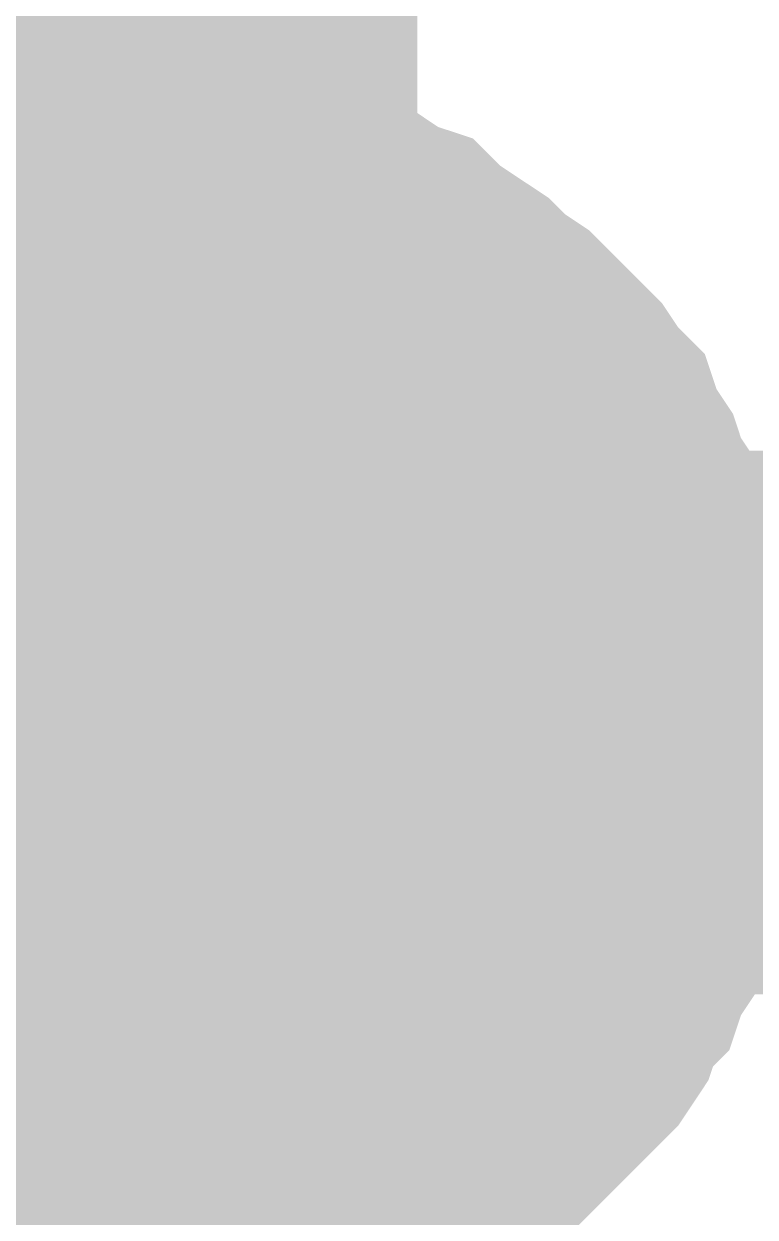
# Model space of a CAD drawing. Header units: inches. Extents: x 0 to 841, y 0 to 594.
# Drawn here: x 344.841 to 345.848, y 264.314 to 265.959 of the extents above; entities that cross this region are included whole.
import ezdxf

# ---------------------------------------------------------------- set-up
doc = ezdxf.new("R2010")
doc.units = ezdxf.units.IN
doc.layers.add('Sheet', color=255, linetype='Continuous')

msp = doc.modelspace()

# ---------------------------------------------------------------- linework, layer by layer
at = {"layer": 'Sheet'}
for points in [[(345.0081, 249.993, 0.7493, 0.7493, 0), (345.0081, 254.9901, 0.7493, 0.7493, 0), (345.0081, 259.9985, 0.7493, 0.7493, 0), (345.0081, 264.9957, 0.7493, 0.7493, 0), (345.0081, 269.9929, 0.7493, 0.7493, 0), (350.0049, 269.9929, 0.7493, 0.7493, 0)], [(344.6824, 265.6807, 0.2997, 0.2997, 0), (344.7161, 265.7032, 0.2997, 0.2997, 0), (344.7498, 265.7144, 0.2997, 0.2997, 0), (344.7835, 265.7256, 0.2997, 0.2997, 0), (344.8172, 265.7368, 0.2997, 0.2997, 0), (344.8509, 265.7481, 0.2997, 0.2997, 0), (344.8958, 265.7481, 0.2997, 0.2997, 0), (344.9295, 265.7593, 0.2997, 0.2997, 0), (344.9744, 265.7593, 0.2997, 0.2997, 0), (345.0081, 265.7593, 0.2997, 0.2997, 0)], [(344.6824, 265.6807, 0.2997, 0.2997, 0), (344.7161, 265.7032, 0.2997, 0.2997, 0), (344.7498, 265.7144, 0.2997, 0.2997, 0), (344.7835, 265.7256, 0.2997, 0.2997, 0), (344.8172, 265.7368, 0.2997, 0.2997, 0), (344.8509, 265.7481, 0.2997, 0.2997, 0), (344.8958, 265.7481, 0.2997, 0.2997, 0), (344.9295, 265.7593, 0.2997, 0.2997, 0), (344.9744, 265.7593, 0.2997, 0.2997, 0), (345.0081, 265.7593, 0.2997, 0.2997, 0)], [(345.0081, 265.7593, 0.2997, 0.2997, 0), (345.0081, 265.7593, 0.2997, 0.2997, 0)], [(345.0081, 265.7593, 0.2997, 0.2997, 0), (345.053, 265.7593, 0.2997, 0.2997, 0), (345.0867, 265.7593, 0.2997, 0.2997, 0), (345.1204, 265.7481, 0.2997, 0.2997, 0), (345.1653, 265.7481, 0.2997, 0.2997, 0), (345.199, 265.7368, 0.2997, 0.2997, 0), (345.2327, 265.7256, 0.2997, 0.2997, 0), (345.2776, 265.7144, 0.2997, 0.2997, 0), (345.3113, 265.7032, 0.2997, 0.2997, 0), (345.3449, 265.6807, 0.2997, 0.2997, 0), (345.3786, 265.6695, 0.2997, 0.2997, 0), (345.4011, 265.647, 0.2997, 0.2997, 0), (345.4348, 265.6245, 0.2997, 0.2997, 0), (345.4685, 265.6021, 0.2997, 0.2997, 0), (345.4909, 265.5796, 0.2997, 0.2997, 0), (345.5246, 265.5572, 0.2997, 0.2997, 0), (345.5471, 265.5347, 0.2997, 0.2997, 0), (345.5695, 265.5123, 0.2997, 0.2997, 0), (345.6032, 265.4786, 0.2997, 0.2997, 0), (345.6257, 265.4449, 0.2997, 0.2997, 0), (345.6481, 265.4224, 0.2997, 0.2997, 0), (345.6594, 265.3887, 0.2997, 0.2997, 0), (345.6818, 265.355, 0.2997, 0.2997, 0), (345.693, 265.3213, 0.2997, 0.2997, 0), (345.7155, 265.2877, 0.2997, 0.2997, 0), (345.7267, 265.254, 0.2997, 0.2997, 0), (345.738, 265.2203, 0.2997, 0.2997, 0), (345.7492, 265.1866, 0.2997, 0.2997, 0), (345.7604, 265.1529, 0.2997, 0.2997, 0), (345.7604, 265.108, 0.2997, 0.2997, 0), (345.7716, 265.0743, 0.2997, 0.2997, 0), (345.7716, 265.0294, 0.2997, 0.2997, 0), (345.7716, 264.9957, 0.2997, 0.2997, 0)], [(345.0081, 265.7593, 0.2997, 0.2997, 0), (345.0081, 265.7593, 0.2997, 0.2997, 0)], [(345.0081, 265.7593, 0.2997, 0.2997, 0), (345.053, 265.7593, 0.2997, 0.2997, 0), (345.0867, 265.7593, 0.2997, 0.2997, 0), (345.1204, 265.7481, 0.2997, 0.2997, 0), (345.1653, 265.7481, 0.2997, 0.2997, 0), (345.199, 265.7368, 0.2997, 0.2997, 0), (345.2327, 265.7256, 0.2997, 0.2997, 0), (345.2776, 265.7144, 0.2997, 0.2997, 0), (345.3113, 265.7032, 0.2997, 0.2997, 0), (345.3449, 265.6807, 0.2997, 0.2997, 0), (345.3786, 265.6695, 0.2997, 0.2997, 0), (345.4011, 265.647, 0.2997, 0.2997, 0), (345.4348, 265.6245, 0.2997, 0.2997, 0), (345.4685, 265.6021, 0.2997, 0.2997, 0), (345.4909, 265.5796, 0.2997, 0.2997, 0), (345.5246, 265.5572, 0.2997, 0.2997, 0), (345.5471, 265.5347, 0.2997, 0.2997, 0), (345.5695, 265.5123, 0.2997, 0.2997, 0), (345.6032, 265.4786, 0.2997, 0.2997, 0), (345.6257, 265.4449, 0.2997, 0.2997, 0), (345.6481, 265.4224, 0.2997, 0.2997, 0), (345.6594, 265.3887, 0.2997, 0.2997, 0), (345.6818, 265.355, 0.2997, 0.2997, 0), (345.693, 265.3213, 0.2997, 0.2997, 0), (345.7155, 265.2877, 0.2997, 0.2997, 0), (345.7267, 265.254, 0.2997, 0.2997, 0), (345.738, 265.2203, 0.2997, 0.2997, 0), (345.7492, 265.1866, 0.2997, 0.2997, 0), (345.7604, 265.1529, 0.2997, 0.2997, 0), (345.7604, 265.108, 0.2997, 0.2997, 0), (345.7716, 265.0743, 0.2997, 0.2997, 0), (345.7716, 265.0294, 0.2997, 0.2997, 0), (345.7716, 264.9957, 0.2997, 0.2997, 0)], [(344.7835, 265.7256, 0.0991, 0.0991, 0), (344.8172, 265.7368, 0.0991, 0.0991, 0), (344.8509, 265.7481, 0.0991, 0.0991, 0), (344.8958, 265.7481, 0.0991, 0.0991, 0), (344.9295, 265.7593, 0.0991, 0.0991, 0), (344.9744, 265.7593, 0.0991, 0.0991, 0), (345.0081, 265.7593, 0.0991, 0.0991, 0)], [(344.7835, 265.7256, 0.0991, 0.0991, 0), (344.8172, 265.7368, 0.0991, 0.0991, 0), (344.8509, 265.7481, 0.0991, 0.0991, 0), (344.8958, 265.7481, 0.0991, 0.0991, 0), (344.9295, 265.7593, 0.0991, 0.0991, 0), (344.9744, 265.7593, 0.0991, 0.0991, 0), (345.0081, 265.7593, 0.0991, 0.0991, 0)], [(345.0081, 265.7593, 0.0991, 0.0991, 0), (345.0081, 265.7593, 0.0991, 0.0991, 0)], [(345.0081, 265.7593, 0.0991, 0.0991, 0), (345.053, 265.7593, 0.0991, 0.0991, 0), (345.0867, 265.7593, 0.0991, 0.0991, 0), (345.1204, 265.7481, 0.0991, 0.0991, 0), (345.1653, 265.7481, 0.0991, 0.0991, 0), (345.199, 265.7368, 0.0991, 0.0991, 0), (345.2327, 265.7256, 0.0991, 0.0991, 0), (345.2776, 265.7144, 0.0991, 0.0991, 0), (345.3113, 265.7032, 0.0991, 0.0991, 0), (345.3449, 265.6807, 0.0991, 0.0991, 0), (345.3786, 265.6695, 0.0991, 0.0991, 0), (345.4011, 265.647, 0.0991, 0.0991, 0), (345.4348, 265.6245, 0.0991, 0.0991, 0), (345.4685, 265.6021, 0.0991, 0.0991, 0), (345.4909, 265.5796, 0.0991, 0.0991, 0), (345.5246, 265.5572, 0.0991, 0.0991, 0), (345.5471, 265.5347, 0.0991, 0.0991, 0), (345.5695, 265.5123, 0.0991, 0.0991, 0), (345.6032, 265.4786, 0.0991, 0.0991, 0), (345.6257, 265.4449, 0.0991, 0.0991, 0), (345.6481, 265.4224, 0.0991, 0.0991, 0), (345.6594, 265.3887, 0.0991, 0.0991, 0), (345.6818, 265.355, 0.0991, 0.0991, 0), (345.693, 265.3213, 0.0991, 0.0991, 0), (345.7155, 265.2877, 0.0991, 0.0991, 0), (345.7267, 265.254, 0.0991, 0.0991, 0), (345.738, 265.2203, 0.0991, 0.0991, 0), (345.7492, 265.1866, 0.0991, 0.0991, 0), (345.7604, 265.1529, 0.0991, 0.0991, 0), (345.7604, 265.108, 0.0991, 0.0991, 0), (345.7716, 265.0743, 0.0991, 0.0991, 0), (345.7716, 265.0294, 0.0991, 0.0991, 0), (345.7716, 264.9957, 0.0991, 0.0991, 0)], [(345.0081, 265.7593, 0.0991, 0.0991, 0), (345.0081, 265.7593, 0.0991, 0.0991, 0)], [(345.0081, 265.7593, 0.0991, 0.0991, 0), (345.053, 265.7593, 0.0991, 0.0991, 0), (345.0867, 265.7593, 0.0991, 0.0991, 0), (345.1204, 265.7481, 0.0991, 0.0991, 0), (345.1653, 265.7481, 0.0991, 0.0991, 0), (345.199, 265.7368, 0.0991, 0.0991, 0), (345.2327, 265.7256, 0.0991, 0.0991, 0), (345.2776, 265.7144, 0.0991, 0.0991, 0), (345.3113, 265.7032, 0.0991, 0.0991, 0), (345.3449, 265.6807, 0.0991, 0.0991, 0), (345.3786, 265.6695, 0.0991, 0.0991, 0), (345.4011, 265.647, 0.0991, 0.0991, 0), (345.4348, 265.6245, 0.0991, 0.0991, 0), (345.4685, 265.6021, 0.0991, 0.0991, 0), (345.4909, 265.5796, 0.0991, 0.0991, 0), (345.5246, 265.5572, 0.0991, 0.0991, 0), (345.5471, 265.5347, 0.0991, 0.0991, 0), (345.5695, 265.5123, 0.0991, 0.0991, 0), (345.6032, 265.4786, 0.0991, 0.0991, 0), (345.6257, 265.4449, 0.0991, 0.0991, 0), (345.6481, 265.4224, 0.0991, 0.0991, 0), (345.6594, 265.3887, 0.0991, 0.0991, 0), (345.6818, 265.355, 0.0991, 0.0991, 0), (345.693, 265.3213, 0.0991, 0.0991, 0), (345.7155, 265.2877, 0.0991, 0.0991, 0), (345.7267, 265.254, 0.0991, 0.0991, 0), (345.738, 265.2203, 0.0991, 0.0991, 0), (345.7492, 265.1866, 0.0991, 0.0991, 0), (345.7604, 265.1529, 0.0991, 0.0991, 0), (345.7604, 265.108, 0.0991, 0.0991, 0), (345.7716, 265.0743, 0.0991, 0.0991, 0), (345.7716, 265.0294, 0.0991, 0.0991, 0), (345.7716, 264.9957, 0.0991, 0.0991, 0)], [(344.6824, 265.3887, 0.2997, 0.2997, 0), (344.7049, 265.4, 0.2997, 0.2997, 0), (344.7274, 265.4112, 0.2997, 0.2997, 0), (344.7498, 265.4336, 0.2997, 0.2997, 0), (344.761, 265.4449, 0.2997, 0.2997, 0), (344.7835, 265.4561, 0.2997, 0.2997, 0), (344.806, 265.4561, 0.2997, 0.2997, 0), (344.8284, 265.4673, 0.2997, 0.2997, 0), (344.8621, 265.4786, 0.2997, 0.2997, 0), (344.8846, 265.4898, 0.2997, 0.2997, 0), (344.907, 265.4898, 0.2997, 0.2997, 0), (344.9295, 265.4898, 0.2997, 0.2997, 0), (344.9519, 265.501, 0.2997, 0.2997, 0), (344.9856, 265.501, 0.2997, 0.2997, 0), (345.0081, 265.501, 0.2997, 0.2997, 0)], [(344.6824, 265.3887, 0.2997, 0.2997, 0), (344.7049, 265.4, 0.2997, 0.2997, 0), (344.7274, 265.4112, 0.2997, 0.2997, 0), (344.7498, 265.4336, 0.2997, 0.2997, 0), (344.761, 265.4449, 0.2997, 0.2997, 0), (344.7835, 265.4561, 0.2997, 0.2997, 0), (344.806, 265.4561, 0.2997, 0.2997, 0), (344.8284, 265.4673, 0.2997, 0.2997, 0), (344.8621, 265.4786, 0.2997, 0.2997, 0), (344.8846, 265.4898, 0.2997, 0.2997, 0), (344.907, 265.4898, 0.2997, 0.2997, 0), (344.9295, 265.4898, 0.2997, 0.2997, 0), (344.9519, 265.501, 0.2997, 0.2997, 0), (344.9856, 265.501, 0.2997, 0.2997, 0), (345.0081, 265.501, 0.2997, 0.2997, 0)], [(345.0081, 265.501, 0.2997, 0.2997, 0), (345.0081, 265.501, 0.2997, 0.2997, 0)], [(345.0081, 265.501, 0.2997, 0.2997, 0), (345.0305, 265.501, 0.2997, 0.2997, 0), (345.0642, 265.501, 0.2997, 0.2997, 0), (345.0867, 265.4898, 0.2997, 0.2997, 0), (345.1091, 265.4898, 0.2997, 0.2997, 0), (345.1316, 265.4898, 0.2997, 0.2997, 0), (345.1541, 265.4786, 0.2997, 0.2997, 0), (345.1877, 265.4673, 0.2997, 0.2997, 0), (345.2102, 265.4561, 0.2997, 0.2997, 0), (345.2327, 265.4561, 0.2997, 0.2997, 0), (345.2551, 265.4449, 0.2997, 0.2997, 0), (345.2663, 265.4336, 0.2997, 0.2997, 0), (345.2888, 265.4112, 0.2997, 0.2997, 0), (345.3113, 265.4, 0.2997, 0.2997, 0), (345.3337, 265.3887, 0.2997, 0.2997, 0), (345.3449, 265.3663, 0.2997, 0.2997, 0), (345.3674, 265.355, 0.2997, 0.2997, 0), (345.3786, 265.3326, 0.2997, 0.2997, 0), (345.4011, 265.3213, 0.2997, 0.2997, 0), (345.4123, 265.2989, 0.2997, 0.2997, 0), (345.4235, 265.2764, 0.2997, 0.2997, 0), (345.446, 265.254, 0.2997, 0.2997, 0), (345.4572, 265.2427, 0.2997, 0.2997, 0), (345.4685, 265.2203, 0.2997, 0.2997, 0), (345.4685, 265.1978, 0.2997, 0.2997, 0), (345.4797, 265.1754, 0.2997, 0.2997, 0), (345.4909, 265.1417, 0.2997, 0.2997, 0), (345.5021, 265.1192, 0.2997, 0.2997, 0), (345.5021, 265.0968, 0.2997, 0.2997, 0), (345.5021, 265.0743, 0.2997, 0.2997, 0), (345.5134, 265.0518, 0.2997, 0.2997, 0), (345.5134, 265.0181, 0.2997, 0.2997, 0), (345.5134, 264.9957, 0.2997, 0.2997, 0)], [(345.0081, 265.501, 0.2997, 0.2997, 0), (345.0081, 265.501, 0.2997, 0.2997, 0)], [(345.0081, 265.501, 0.2997, 0.2997, 0), (345.0305, 265.501, 0.2997, 0.2997, 0), (345.0642, 265.501, 0.2997, 0.2997, 0), (345.0867, 265.4898, 0.2997, 0.2997, 0), (345.1091, 265.4898, 0.2997, 0.2997, 0), (345.1316, 265.4898, 0.2997, 0.2997, 0), (345.1541, 265.4786, 0.2997, 0.2997, 0), (345.1877, 265.4673, 0.2997, 0.2997, 0), (345.2102, 265.4561, 0.2997, 0.2997, 0), (345.2327, 265.4561, 0.2997, 0.2997, 0), (345.2551, 265.4449, 0.2997, 0.2997, 0), (345.2663, 265.4336, 0.2997, 0.2997, 0), (345.2888, 265.4112, 0.2997, 0.2997, 0), (345.3113, 265.4, 0.2997, 0.2997, 0), (345.3337, 265.3887, 0.2997, 0.2997, 0), (345.3449, 265.3663, 0.2997, 0.2997, 0), (345.3674, 265.355, 0.2997, 0.2997, 0), (345.3786, 265.3326, 0.2997, 0.2997, 0), (345.4011, 265.3213, 0.2997, 0.2997, 0), (345.4123, 265.2989, 0.2997, 0.2997, 0), (345.4235, 265.2764, 0.2997, 0.2997, 0), (345.446, 265.254, 0.2997, 0.2997, 0), (345.4572, 265.2427, 0.2997, 0.2997, 0), (345.4685, 265.2203, 0.2997, 0.2997, 0), (345.4685, 265.1978, 0.2997, 0.2997, 0), (345.4797, 265.1754, 0.2997, 0.2997, 0), (345.4909, 265.1417, 0.2997, 0.2997, 0), (345.5021, 265.1192, 0.2997, 0.2997, 0), (345.5021, 265.0968, 0.2997, 0.2997, 0), (345.5021, 265.0743, 0.2997, 0.2997, 0), (345.5134, 265.0518, 0.2997, 0.2997, 0), (345.5134, 265.0181, 0.2997, 0.2997, 0), (345.5134, 264.9957, 0.2997, 0.2997, 0)], [(344.7835, 265.4561, 0.0991, 0.0991, 0), (344.806, 265.4561, 0.0991, 0.0991, 0), (344.8284, 265.4673, 0.0991, 0.0991, 0), (344.8621, 265.4786, 0.0991, 0.0991, 0), (344.8846, 265.4898, 0.0991, 0.0991, 0), (344.907, 265.4898, 0.0991, 0.0991, 0), (344.9295, 265.4898, 0.0991, 0.0991, 0), (344.9519, 265.501, 0.0991, 0.0991, 0), (344.9856, 265.501, 0.0991, 0.0991, 0), (345.0081, 265.501, 0.0991, 0.0991, 0)], [(344.7835, 265.4561, 0.0991, 0.0991, 0), (344.806, 265.4561, 0.0991, 0.0991, 0), (344.8284, 265.4673, 0.0991, 0.0991, 0), (344.8621, 265.4786, 0.0991, 0.0991, 0), (344.8846, 265.4898, 0.0991, 0.0991, 0), (344.907, 265.4898, 0.0991, 0.0991, 0), (344.9295, 265.4898, 0.0991, 0.0991, 0), (344.9519, 265.501, 0.0991, 0.0991, 0), (344.9856, 265.501, 0.0991, 0.0991, 0), (345.0081, 265.501, 0.0991, 0.0991, 0)], [(345.0081, 265.501, 0.0991, 0.0991, 0), (345.0081, 265.501, 0.0991, 0.0991, 0)], [(345.0081, 265.501, 0.0991, 0.0991, 0), (345.0305, 265.501, 0.0991, 0.0991, 0), (345.0642, 265.501, 0.0991, 0.0991, 0), (345.0867, 265.4898, 0.0991, 0.0991, 0), (345.1091, 265.4898, 0.0991, 0.0991, 0), (345.1316, 265.4898, 0.0991, 0.0991, 0), (345.1541, 265.4786, 0.0991, 0.0991, 0), (345.1877, 265.4673, 0.0991, 0.0991, 0), (345.2102, 265.4561, 0.0991, 0.0991, 0), (345.2327, 265.4561, 0.0991, 0.0991, 0), (345.2551, 265.4449, 0.0991, 0.0991, 0), (345.2663, 265.4336, 0.0991, 0.0991, 0), (345.2888, 265.4112, 0.0991, 0.0991, 0), (345.3113, 265.4, 0.0991, 0.0991, 0), (345.3337, 265.3887, 0.0991, 0.0991, 0), (345.3449, 265.3663, 0.0991, 0.0991, 0), (345.3674, 265.355, 0.0991, 0.0991, 0), (345.3786, 265.3326, 0.0991, 0.0991, 0), (345.4011, 265.3213, 0.0991, 0.0991, 0), (345.4123, 265.2989, 0.0991, 0.0991, 0), (345.4235, 265.2764, 0.0991, 0.0991, 0), (345.446, 265.254, 0.0991, 0.0991, 0), (345.4572, 265.2427, 0.0991, 0.0991, 0), (345.4685, 265.2203, 0.0991, 0.0991, 0), (345.4685, 265.1978, 0.0991, 0.0991, 0), (345.4797, 265.1754, 0.0991, 0.0991, 0), (345.4909, 265.1417, 0.0991, 0.0991, 0), (345.5021, 265.1192, 0.0991, 0.0991, 0), (345.5021, 265.0968, 0.0991, 0.0991, 0), (345.5021, 265.0743, 0.0991, 0.0991, 0), (345.5134, 265.0518, 0.0991, 0.0991, 0), (345.5134, 265.0181, 0.0991, 0.0991, 0), (345.5134, 264.9957, 0.0991, 0.0991, 0)], [(345.0081, 265.501, 0.0991, 0.0991, 0), (345.0081, 265.501, 0.0991, 0.0991, 0)], [(345.0081, 265.501, 0.0991, 0.0991, 0), (345.0305, 265.501, 0.0991, 0.0991, 0), (345.0642, 265.501, 0.0991, 0.0991, 0), (345.0867, 265.4898, 0.0991, 0.0991, 0), (345.1091, 265.4898, 0.0991, 0.0991, 0), (345.1316, 265.4898, 0.0991, 0.0991, 0), (345.1541, 265.4786, 0.0991, 0.0991, 0), (345.1877, 265.4673, 0.0991, 0.0991, 0), (345.2102, 265.4561, 0.0991, 0.0991, 0), (345.2327, 265.4561, 0.0991, 0.0991, 0), (345.2551, 265.4449, 0.0991, 0.0991, 0), (345.2663, 265.4336, 0.0991, 0.0991, 0), (345.2888, 265.4112, 0.0991, 0.0991, 0), (345.3113, 265.4, 0.0991, 0.0991, 0), (345.3337, 265.3887, 0.0991, 0.0991, 0), (345.3449, 265.3663, 0.0991, 0.0991, 0), (345.3674, 265.355, 0.0991, 0.0991, 0), (345.3786, 265.3326, 0.0991, 0.0991, 0), (345.4011, 265.3213, 0.0991, 0.0991, 0), (345.4123, 265.2989, 0.0991, 0.0991, 0), (345.4235, 265.2764, 0.0991, 0.0991, 0), (345.446, 265.254, 0.0991, 0.0991, 0), (345.4572, 265.2427, 0.0991, 0.0991, 0), (345.4685, 265.2203, 0.0991, 0.0991, 0), (345.4685, 265.1978, 0.0991, 0.0991, 0), (345.4797, 265.1754, 0.0991, 0.0991, 0), (345.4909, 265.1417, 0.0991, 0.0991, 0), (345.5021, 265.1192, 0.0991, 0.0991, 0), (345.5021, 265.0968, 0.0991, 0.0991, 0), (345.5021, 265.0743, 0.0991, 0.0991, 0), (345.5134, 265.0518, 0.0991, 0.0991, 0), (345.5134, 265.0181, 0.0991, 0.0991, 0), (345.5134, 264.9957, 0.0991, 0.0991, 0)], [(345.0081, 264.9957, 0.7493, 0.7493, 0), (350.0049, 264.9957, 0.7493, 0.7493, 0)], [(345.7716, 264.9957, 0.2997, 0.2997, 0), (345.7716, 264.9508, 0.2997, 0.2997, 0), (345.7716, 264.9171, 0.2997, 0.2997, 0), (345.7604, 264.8834, 0.2997, 0.2997, 0), (345.7604, 264.8385, 0.2997, 0.2997, 0), (345.7492, 264.8048, 0.2997, 0.2997, 0), (345.738, 264.7711, 0.2997, 0.2997, 0), (345.7267, 264.7262, 0.2997, 0.2997, 0), (345.7155, 264.6925, 0.2997, 0.2997, 0), (345.693, 264.6588, 0.2997, 0.2997, 0), (345.6818, 264.6251, 0.2997, 0.2997, 0), (345.6594, 264.6027, 0.2997, 0.2997, 0), (345.6481, 264.569, 0.2997, 0.2997, 0), (345.6257, 264.5353, 0.2997, 0.2997, 0), (345.6032, 264.5128, 0.2997, 0.2997, 0), (345.5695, 264.4791, 0.2997, 0.2997, 0), (345.5471, 264.4567, 0.2997, 0.2997, 0), (345.5246, 264.4342, 0.2997, 0.2997, 0), (345.4909, 264.4005, 0.2997, 0.2997, 0), (345.4685, 264.3781, 0.2997, 0.2997, 0), (345.4348, 264.3556, 0.2997, 0.2997, 0), (345.4011, 264.3444, 0.2997, 0.2997, 0), (345.3786, 264.3219, 0.2997, 0.2997, 0), (345.3449, 264.3107, 0.2997, 0.2997, 0), (345.3113, 264.2882, 0.2997, 0.2997, 0), (345.2776, 264.277, 0.2997, 0.2997, 0), (345.2327, 264.2658, 0.2997, 0.2997, 0), (345.199, 264.2545, 0.2997, 0.2997, 0), (345.1653, 264.2433, 0.2997, 0.2997, 0), (345.1204, 264.2433, 0.2997, 0.2997, 0), (345.0867, 264.2321, 0.2997, 0.2997, 0), (345.053, 264.2321, 0.2997, 0.2997, 0), (345.0081, 264.2321, 0.2997, 0.2997, 0)], [(345.7716, 264.9957, 0.2997, 0.2997, 0), (345.7716, 264.9508, 0.2997, 0.2997, 0), (345.7716, 264.9171, 0.2997, 0.2997, 0), (345.7604, 264.8834, 0.2997, 0.2997, 0), (345.7604, 264.8385, 0.2997, 0.2997, 0), (345.7492, 264.8048, 0.2997, 0.2997, 0), (345.738, 264.7711, 0.2997, 0.2997, 0), (345.7267, 264.7262, 0.2997, 0.2997, 0), (345.7155, 264.6925, 0.2997, 0.2997, 0), (345.693, 264.6588, 0.2997, 0.2997, 0), (345.6818, 264.6251, 0.2997, 0.2997, 0), (345.6594, 264.6027, 0.2997, 0.2997, 0), (345.6481, 264.569, 0.2997, 0.2997, 0), (345.6257, 264.5353, 0.2997, 0.2997, 0), (345.6032, 264.5128, 0.2997, 0.2997, 0), (345.5695, 264.4791, 0.2997, 0.2997, 0), (345.5471, 264.4567, 0.2997, 0.2997, 0), (345.5246, 264.4342, 0.2997, 0.2997, 0), (345.4909, 264.4005, 0.2997, 0.2997, 0), (345.4685, 264.3781, 0.2997, 0.2997, 0), (345.4348, 264.3556, 0.2997, 0.2997, 0), (345.4011, 264.3444, 0.2997, 0.2997, 0), (345.3786, 264.3219, 0.2997, 0.2997, 0), (345.3449, 264.3107, 0.2997, 0.2997, 0), (345.3113, 264.2882, 0.2997, 0.2997, 0), (345.2776, 264.277, 0.2997, 0.2997, 0), (345.2327, 264.2658, 0.2997, 0.2997, 0), (345.199, 264.2545, 0.2997, 0.2997, 0), (345.1653, 264.2433, 0.2997, 0.2997, 0), (345.1204, 264.2433, 0.2997, 0.2997, 0), (345.0867, 264.2321, 0.2997, 0.2997, 0), (345.053, 264.2321, 0.2997, 0.2997, 0), (345.0081, 264.2321, 0.2997, 0.2997, 0)], [(345.5134, 264.9957, 0.2997, 0.2997, 0), (345.5134, 264.9732, 0.2997, 0.2997, 0), (345.5134, 264.9395, 0.2997, 0.2997, 0), (345.5021, 264.9171, 0.2997, 0.2997, 0), (345.5021, 264.8946, 0.2997, 0.2997, 0), (345.5021, 264.8722, 0.2997, 0.2997, 0), (345.4909, 264.8497, 0.2997, 0.2997, 0), (345.4797, 264.816, 0.2997, 0.2997, 0), (345.4685, 264.7936, 0.2997, 0.2997, 0), (345.4685, 264.7711, 0.2997, 0.2997, 0), (345.4572, 264.7486, 0.2997, 0.2997, 0), (345.446, 264.7374, 0.2997, 0.2997, 0), (345.4235, 264.715, 0.2997, 0.2997, 0), (345.4123, 264.6925, 0.2997, 0.2997, 0), (345.4011, 264.67, 0.2997, 0.2997, 0), (345.3786, 264.6588, 0.2997, 0.2997, 0), (345.3674, 264.6363, 0.2997, 0.2997, 0), (345.3449, 264.6251, 0.2997, 0.2997, 0), (345.3337, 264.6027, 0.2997, 0.2997, 0), (345.3113, 264.5914, 0.2997, 0.2997, 0), (345.2888, 264.5802, 0.2997, 0.2997, 0), (345.2663, 264.5577, 0.2997, 0.2997, 0), (345.2551, 264.5465, 0.2997, 0.2997, 0), (345.2327, 264.5353, 0.2997, 0.2997, 0), (345.2102, 264.5353, 0.2997, 0.2997, 0), (345.1877, 264.524, 0.2997, 0.2997, 0), (345.1541, 264.5128, 0.2997, 0.2997, 0), (345.1316, 264.5016, 0.2997, 0.2997, 0), (345.1091, 264.5016, 0.2997, 0.2997, 0), (345.0867, 264.5016, 0.2997, 0.2997, 0), (345.0642, 264.4904, 0.2997, 0.2997, 0), (345.0305, 264.4904, 0.2997, 0.2997, 0), (345.0081, 264.4904, 0.2997, 0.2997, 0)], [(345.5134, 264.9957, 0.2997, 0.2997, 0), (345.5134, 264.9732, 0.2997, 0.2997, 0), (345.5134, 264.9395, 0.2997, 0.2997, 0), (345.5021, 264.9171, 0.2997, 0.2997, 0), (345.5021, 264.8946, 0.2997, 0.2997, 0), (345.5021, 264.8722, 0.2997, 0.2997, 0), (345.4909, 264.8497, 0.2997, 0.2997, 0), (345.4797, 264.816, 0.2997, 0.2997, 0), (345.4685, 264.7936, 0.2997, 0.2997, 0), (345.4685, 264.7711, 0.2997, 0.2997, 0), (345.4572, 264.7486, 0.2997, 0.2997, 0), (345.446, 264.7374, 0.2997, 0.2997, 0), (345.4235, 264.715, 0.2997, 0.2997, 0), (345.4123, 264.6925, 0.2997, 0.2997, 0), (345.4011, 264.67, 0.2997, 0.2997, 0), (345.3786, 264.6588, 0.2997, 0.2997, 0), (345.3674, 264.6363, 0.2997, 0.2997, 0), (345.3449, 264.6251, 0.2997, 0.2997, 0), (345.3337, 264.6027, 0.2997, 0.2997, 0), (345.3113, 264.5914, 0.2997, 0.2997, 0), (345.2888, 264.5802, 0.2997, 0.2997, 0), (345.2663, 264.5577, 0.2997, 0.2997, 0), (345.2551, 264.5465, 0.2997, 0.2997, 0), (345.2327, 264.5353, 0.2997, 0.2997, 0), (345.2102, 264.5353, 0.2997, 0.2997, 0), (345.1877, 264.524, 0.2997, 0.2997, 0), (345.1541, 264.5128, 0.2997, 0.2997, 0), (345.1316, 264.5016, 0.2997, 0.2997, 0), (345.1091, 264.5016, 0.2997, 0.2997, 0), (345.0867, 264.5016, 0.2997, 0.2997, 0), (345.0642, 264.4904, 0.2997, 0.2997, 0), (345.0305, 264.4904, 0.2997, 0.2997, 0), (345.0081, 264.4904, 0.2997, 0.2997, 0)], [(345.5134, 264.9957, 0.2997, 0.2997, 0), (345.5134, 264.9957, 0.2997, 0.2997, 0), (345.5134, 264.9957, 0.2997, 0.2997, 0), (345.5134, 264.9957, 0.2997, 0.2997, 0), (345.5134, 264.9957, 0.2997, 0.2997, 0), (345.5134, 264.9957, 0.2997, 0.2997, 0), (345.5134, 264.9957, 0.2997, 0.2997, 0), (345.5134, 264.9957, 0.2997, 0.2997, 0), (345.5134, 264.9957, 0.2997, 0.2997, 0), (345.5134, 264.9957, 0.2997, 0.2997, 0), (345.5134, 264.9957, 0.2997, 0.2997, 0), (345.5134, 264.9957, 0.2997, 0.2997, 0), (345.5134, 264.9957, 0.2997, 0.2997, 0), (345.5134, 264.9957, 0.2997, 0.2997, 0), (345.5134, 264.9957, 0.2997, 0.2997, 0), (345.5134, 264.9957, 0.2997, 0.2997, 0), (345.5134, 264.9957, 0.2997, 0.2997, 0), (345.5134, 264.9957, 0.2997, 0.2997, 0), (345.5134, 264.9957, 0.2997, 0.2997, 0), (345.5134, 264.9957, 0.2997, 0.2997, 0), (345.5134, 264.9957, 0.2997, 0.2997, 0), (345.5134, 264.9957, 0.2997, 0.2997, 0), (345.5134, 264.9957, 0.2997, 0.2997, 0), (345.5134, 264.9957, 0.2997, 0.2997, 0), (345.5134, 264.9957, 0.2997, 0.2997, 0), (345.5134, 264.9957, 0.2997, 0.2997, 0), (345.5134, 264.9957, 0.2997, 0.2997, 0), (345.5134, 264.9957, 0.2997, 0.2997, 0), (345.5134, 264.9957, 0.2997, 0.2997, 0), (345.5134, 264.9957, 0.2997, 0.2997, 0), (345.5134, 264.9957, 0.2997, 0.2997, 0), (345.5134, 264.9957, 0.2997, 0.2997, 0), (345.5134, 264.9957, 0.2997, 0.2997, 0)], [(345.5134, 264.9957, 0.2997, 0.2997, 0), (345.5134, 264.9957, 0.2997, 0.2997, 0)], [(345.5134, 264.9957, 0.2997, 0.2997, 0), (345.5134, 264.9957, 0.2997, 0.2997, 0), (345.5134, 264.9957, 0.2997, 0.2997, 0), (345.5134, 264.9957, 0.2997, 0.2997, 0), (345.5134, 264.9957, 0.2997, 0.2997, 0), (345.5134, 264.9957, 0.2997, 0.2997, 0), (345.5134, 264.9957, 0.2997, 0.2997, 0), (345.5134, 264.9957, 0.2997, 0.2997, 0), (345.5134, 264.9957, 0.2997, 0.2997, 0), (345.5134, 264.9957, 0.2997, 0.2997, 0), (345.5134, 264.9957, 0.2997, 0.2997, 0), (345.5134, 264.9957, 0.2997, 0.2997, 0), (345.5134, 264.9957, 0.2997, 0.2997, 0), (345.5134, 264.9957, 0.2997, 0.2997, 0), (345.5134, 264.9957, 0.2997, 0.2997, 0), (345.5134, 264.9957, 0.2997, 0.2997, 0), (345.5134, 264.9957, 0.2997, 0.2997, 0), (345.5134, 264.9957, 0.2997, 0.2997, 0), (345.5134, 264.9957, 0.2997, 0.2997, 0), (345.5134, 264.9957, 0.2997, 0.2997, 0), (345.5134, 264.9957, 0.2997, 0.2997, 0), (345.5134, 264.9957, 0.2997, 0.2997, 0), (345.5134, 264.9957, 0.2997, 0.2997, 0), (345.5134, 264.9957, 0.2997, 0.2997, 0), (345.5134, 264.9957, 0.2997, 0.2997, 0), (345.5134, 264.9957, 0.2997, 0.2997, 0), (345.5134, 264.9957, 0.2997, 0.2997, 0), (345.5134, 264.9957, 0.2997, 0.2997, 0), (345.5134, 264.9957, 0.2997, 0.2997, 0), (345.5134, 264.9957, 0.2997, 0.2997, 0), (345.5134, 264.9957, 0.2997, 0.2997, 0), (345.5134, 264.9957, 0.2997, 0.2997, 0), (345.5134, 264.9957, 0.2997, 0.2997, 0)], [(345.5134, 264.9957, 0.2997, 0.2997, 0), (345.5134, 264.9957, 0.2997, 0.2997, 0)], [(345.7716, 264.9957, 0.2997, 0.2997, 0), (345.7716, 264.9957, 0.2997, 0.2997, 0), (345.7716, 264.9957, 0.2997, 0.2997, 0), (345.7716, 264.9957, 0.2997, 0.2997, 0), (345.7716, 264.9957, 0.2997, 0.2997, 0), (345.7716, 264.9957, 0.2997, 0.2997, 0), (345.7716, 264.9957, 0.2997, 0.2997, 0), (345.7716, 264.9957, 0.2997, 0.2997, 0), (345.7716, 264.9957, 0.2997, 0.2997, 0), (345.7716, 264.9957, 0.2997, 0.2997, 0), (345.7716, 264.9957, 0.2997, 0.2997, 0), (345.7716, 264.9957, 0.2997, 0.2997, 0), (345.7716, 264.9957, 0.2997, 0.2997, 0), (345.7716, 264.9957, 0.2997, 0.2997, 0), (345.7716, 264.9957, 0.2997, 0.2997, 0), (345.7716, 264.9957, 0.2997, 0.2997, 0), (345.7716, 264.9957, 0.2997, 0.2997, 0), (345.7716, 264.9957, 0.2997, 0.2997, 0), (345.7716, 264.9957, 0.2997, 0.2997, 0), (345.7716, 264.9957, 0.2997, 0.2997, 0), (345.7716, 264.9957, 0.2997, 0.2997, 0), (345.7716, 264.9957, 0.2997, 0.2997, 0), (345.7716, 264.9957, 0.2997, 0.2997, 0), (345.7716, 264.9957, 0.2997, 0.2997, 0), (345.7716, 264.9957, 0.2997, 0.2997, 0), (345.7716, 264.9957, 0.2997, 0.2997, 0), (345.7716, 264.9957, 0.2997, 0.2997, 0), (345.7716, 264.9957, 0.2997, 0.2997, 0), (345.7716, 264.9957, 0.2997, 0.2997, 0), (345.7716, 264.9957, 0.2997, 0.2997, 0), (345.7716, 264.9957, 0.2997, 0.2997, 0), (345.7716, 264.9957, 0.2997, 0.2997, 0), (345.7716, 264.9957, 0.2997, 0.2997, 0)], [(345.7716, 264.9957, 0.2997, 0.2997, 0), (345.7716, 264.9957, 0.2997, 0.2997, 0)], [(345.7716, 264.9957, 0.2997, 0.2997, 0), (345.7716, 264.9957, 0.2997, 0.2997, 0), (345.7716, 264.9957, 0.2997, 0.2997, 0), (345.7716, 264.9957, 0.2997, 0.2997, 0), (345.7716, 264.9957, 0.2997, 0.2997, 0), (345.7716, 264.9957, 0.2997, 0.2997, 0), (345.7716, 264.9957, 0.2997, 0.2997, 0), (345.7716, 264.9957, 0.2997, 0.2997, 0), (345.7716, 264.9957, 0.2997, 0.2997, 0), (345.7716, 264.9957, 0.2997, 0.2997, 0), (345.7716, 264.9957, 0.2997, 0.2997, 0), (345.7716, 264.9957, 0.2997, 0.2997, 0), (345.7716, 264.9957, 0.2997, 0.2997, 0), (345.7716, 264.9957, 0.2997, 0.2997, 0), (345.7716, 264.9957, 0.2997, 0.2997, 0), (345.7716, 264.9957, 0.2997, 0.2997, 0), (345.7716, 264.9957, 0.2997, 0.2997, 0), (345.7716, 264.9957, 0.2997, 0.2997, 0), (345.7716, 264.9957, 0.2997, 0.2997, 0), (345.7716, 264.9957, 0.2997, 0.2997, 0), (345.7716, 264.9957, 0.2997, 0.2997, 0), (345.7716, 264.9957, 0.2997, 0.2997, 0), (345.7716, 264.9957, 0.2997, 0.2997, 0), (345.7716, 264.9957, 0.2997, 0.2997, 0), (345.7716, 264.9957, 0.2997, 0.2997, 0), (345.7716, 264.9957, 0.2997, 0.2997, 0), (345.7716, 264.9957, 0.2997, 0.2997, 0), (345.7716, 264.9957, 0.2997, 0.2997, 0), (345.7716, 264.9957, 0.2997, 0.2997, 0), (345.7716, 264.9957, 0.2997, 0.2997, 0), (345.7716, 264.9957, 0.2997, 0.2997, 0), (345.7716, 264.9957, 0.2997, 0.2997, 0), (345.7716, 264.9957, 0.2997, 0.2997, 0)], [(345.7716, 264.9957, 0.2997, 0.2997, 0), (345.7716, 264.9957, 0.2997, 0.2997, 0)], [(345.5134, 264.9957, 0.0991, 0.0991, 0), (345.5134, 264.9732, 0.0991, 0.0991, 0), (345.5134, 264.9395, 0.0991, 0.0991, 0), (345.5021, 264.9171, 0.0991, 0.0991, 0), (345.5021, 264.8946, 0.0991, 0.0991, 0), (345.5021, 264.8722, 0.0991, 0.0991, 0), (345.4909, 264.8497, 0.0991, 0.0991, 0), (345.4797, 264.816, 0.0991, 0.0991, 0), (345.4685, 264.7936, 0.0991, 0.0991, 0), (345.4685, 264.7711, 0.0991, 0.0991, 0), (345.4572, 264.7486, 0.0991, 0.0991, 0), (345.446, 264.7374, 0.0991, 0.0991, 0), (345.4235, 264.715, 0.0991, 0.0991, 0), (345.4123, 264.6925, 0.0991, 0.0991, 0), (345.4011, 264.67, 0.0991, 0.0991, 0), (345.3786, 264.6588, 0.0991, 0.0991, 0), (345.3674, 264.6363, 0.0991, 0.0991, 0), (345.3449, 264.6251, 0.0991, 0.0991, 0), (345.3337, 264.6027, 0.0991, 0.0991, 0), (345.3113, 264.5914, 0.0991, 0.0991, 0), (345.2888, 264.5802, 0.0991, 0.0991, 0), (345.2663, 264.5577, 0.0991, 0.0991, 0), (345.2551, 264.5465, 0.0991, 0.0991, 0), (345.2327, 264.5353, 0.0991, 0.0991, 0), (345.2102, 264.5353, 0.0991, 0.0991, 0), (345.1877, 264.524, 0.0991, 0.0991, 0), (345.1541, 264.5128, 0.0991, 0.0991, 0), (345.1316, 264.5016, 0.0991, 0.0991, 0), (345.1091, 264.5016, 0.0991, 0.0991, 0), (345.0867, 264.5016, 0.0991, 0.0991, 0), (345.0642, 264.4904, 0.0991, 0.0991, 0), (345.0305, 264.4904, 0.0991, 0.0991, 0), (345.0081, 264.4904, 0.0991, 0.0991, 0)], [(345.5134, 264.9957, 0.0991, 0.0991, 0), (345.5134, 264.9732, 0.0991, 0.0991, 0), (345.5134, 264.9395, 0.0991, 0.0991, 0), (345.5021, 264.9171, 0.0991, 0.0991, 0), (345.5021, 264.8946, 0.0991, 0.0991, 0), (345.5021, 264.8722, 0.0991, 0.0991, 0), (345.4909, 264.8497, 0.0991, 0.0991, 0), (345.4797, 264.816, 0.0991, 0.0991, 0), (345.4685, 264.7936, 0.0991, 0.0991, 0), (345.4685, 264.7711, 0.0991, 0.0991, 0), (345.4572, 264.7486, 0.0991, 0.0991, 0), (345.446, 264.7374, 0.0991, 0.0991, 0), (345.4235, 264.715, 0.0991, 0.0991, 0), (345.4123, 264.6925, 0.0991, 0.0991, 0), (345.4011, 264.67, 0.0991, 0.0991, 0), (345.3786, 264.6588, 0.0991, 0.0991, 0), (345.3674, 264.6363, 0.0991, 0.0991, 0), (345.3449, 264.6251, 0.0991, 0.0991, 0), (345.3337, 264.6027, 0.0991, 0.0991, 0), (345.3113, 264.5914, 0.0991, 0.0991, 0), (345.2888, 264.5802, 0.0991, 0.0991, 0), (345.2663, 264.5577, 0.0991, 0.0991, 0), (345.2551, 264.5465, 0.0991, 0.0991, 0), (345.2327, 264.5353, 0.0991, 0.0991, 0), (345.2102, 264.5353, 0.0991, 0.0991, 0), (345.1877, 264.524, 0.0991, 0.0991, 0), (345.1541, 264.5128, 0.0991, 0.0991, 0), (345.1316, 264.5016, 0.0991, 0.0991, 0), (345.1091, 264.5016, 0.0991, 0.0991, 0), (345.0867, 264.5016, 0.0991, 0.0991, 0), (345.0642, 264.4904, 0.0991, 0.0991, 0), (345.0305, 264.4904, 0.0991, 0.0991, 0), (345.0081, 264.4904, 0.0991, 0.0991, 0)], [(345.7716, 264.9957, 0.0991, 0.0991, 0), (345.7716, 264.9508, 0.0991, 0.0991, 0), (345.7716, 264.9171, 0.0991, 0.0991, 0), (345.7604, 264.8834, 0.0991, 0.0991, 0), (345.7604, 264.8385, 0.0991, 0.0991, 0), (345.7492, 264.8048, 0.0991, 0.0991, 0), (345.738, 264.7711, 0.0991, 0.0991, 0), (345.7267, 264.7262, 0.0991, 0.0991, 0), (345.7155, 264.6925, 0.0991, 0.0991, 0), (345.693, 264.6588, 0.0991, 0.0991, 0), (345.6818, 264.6251, 0.0991, 0.0991, 0), (345.6594, 264.6027, 0.0991, 0.0991, 0), (345.6481, 264.569, 0.0991, 0.0991, 0), (345.6257, 264.5353, 0.0991, 0.0991, 0), (345.6032, 264.5128, 0.0991, 0.0991, 0), (345.5695, 264.4791, 0.0991, 0.0991, 0), (345.5471, 264.4567, 0.0991, 0.0991, 0), (345.5246, 264.4342, 0.0991, 0.0991, 0), (345.4909, 264.4005, 0.0991, 0.0991, 0), (345.4685, 264.3781, 0.0991, 0.0991, 0), (345.4348, 264.3556, 0.0991, 0.0991, 0), (345.4011, 264.3444, 0.0991, 0.0991, 0), (345.3786, 264.3219, 0.0991, 0.0991, 0), (345.3449, 264.3107, 0.0991, 0.0991, 0), (345.3113, 264.2882, 0.0991, 0.0991, 0), (345.2776, 264.277, 0.0991, 0.0991, 0), (345.2327, 264.2658, 0.0991, 0.0991, 0), (345.199, 264.2545, 0.0991, 0.0991, 0)], [(345.7716, 264.9957, 0.0991, 0.0991, 0), (345.7716, 264.9508, 0.0991, 0.0991, 0), (345.7716, 264.9171, 0.0991, 0.0991, 0), (345.7604, 264.8834, 0.0991, 0.0991, 0), (345.7604, 264.8385, 0.0991, 0.0991, 0), (345.7492, 264.8048, 0.0991, 0.0991, 0), (345.738, 264.7711, 0.0991, 0.0991, 0), (345.7267, 264.7262, 0.0991, 0.0991, 0), (345.7155, 264.6925, 0.0991, 0.0991, 0), (345.693, 264.6588, 0.0991, 0.0991, 0), (345.6818, 264.6251, 0.0991, 0.0991, 0), (345.6594, 264.6027, 0.0991, 0.0991, 0), (345.6481, 264.569, 0.0991, 0.0991, 0), (345.6257, 264.5353, 0.0991, 0.0991, 0), (345.6032, 264.5128, 0.0991, 0.0991, 0), (345.5695, 264.4791, 0.0991, 0.0991, 0), (345.5471, 264.4567, 0.0991, 0.0991, 0), (345.5246, 264.4342, 0.0991, 0.0991, 0), (345.4909, 264.4005, 0.0991, 0.0991, 0), (345.4685, 264.3781, 0.0991, 0.0991, 0), (345.4348, 264.3556, 0.0991, 0.0991, 0), (345.4011, 264.3444, 0.0991, 0.0991, 0), (345.3786, 264.3219, 0.0991, 0.0991, 0), (345.3449, 264.3107, 0.0991, 0.0991, 0), (345.3113, 264.2882, 0.0991, 0.0991, 0), (345.2776, 264.277, 0.0991, 0.0991, 0), (345.2327, 264.2658, 0.0991, 0.0991, 0), (345.199, 264.2545, 0.0991, 0.0991, 0)], [(345.5134, 264.9957, 0.0991, 0.0991, 0), (345.5134, 264.9957, 0.0991, 0.0991, 0), (345.5134, 264.9957, 0.0991, 0.0991, 0), (345.5134, 264.9957, 0.0991, 0.0991, 0), (345.5134, 264.9957, 0.0991, 0.0991, 0), (345.5134, 264.9957, 0.0991, 0.0991, 0), (345.5134, 264.9957, 0.0991, 0.0991, 0), (345.5134, 264.9957, 0.0991, 0.0991, 0), (345.5134, 264.9957, 0.0991, 0.0991, 0), (345.5134, 264.9957, 0.0991, 0.0991, 0), (345.5134, 264.9957, 0.0991, 0.0991, 0), (345.5134, 264.9957, 0.0991, 0.0991, 0), (345.5134, 264.9957, 0.0991, 0.0991, 0), (345.5134, 264.9957, 0.0991, 0.0991, 0), (345.5134, 264.9957, 0.0991, 0.0991, 0), (345.5134, 264.9957, 0.0991, 0.0991, 0), (345.5134, 264.9957, 0.0991, 0.0991, 0), (345.5134, 264.9957, 0.0991, 0.0991, 0), (345.5134, 264.9957, 0.0991, 0.0991, 0), (345.5134, 264.9957, 0.0991, 0.0991, 0), (345.5134, 264.9957, 0.0991, 0.0991, 0), (345.5134, 264.9957, 0.0991, 0.0991, 0), (345.5134, 264.9957, 0.0991, 0.0991, 0), (345.5134, 264.9957, 0.0991, 0.0991, 0), (345.5134, 264.9957, 0.0991, 0.0991, 0), (345.5134, 264.9957, 0.0991, 0.0991, 0), (345.5134, 264.9957, 0.0991, 0.0991, 0), (345.5134, 264.9957, 0.0991, 0.0991, 0), (345.5134, 264.9957, 0.0991, 0.0991, 0), (345.5134, 264.9957, 0.0991, 0.0991, 0), (345.5134, 264.9957, 0.0991, 0.0991, 0), (345.5134, 264.9957, 0.0991, 0.0991, 0), (345.5134, 264.9957, 0.0991, 0.0991, 0)], [(345.5134, 264.9957, 0.0991, 0.0991, 0), (345.5134, 264.9957, 0.0991, 0.0991, 0)], [(345.5134, 264.9957, 0.0991, 0.0991, 0), (345.5134, 264.9957, 0.0991, 0.0991, 0), (345.5134, 264.9957, 0.0991, 0.0991, 0), (345.5134, 264.9957, 0.0991, 0.0991, 0), (345.5134, 264.9957, 0.0991, 0.0991, 0), (345.5134, 264.9957, 0.0991, 0.0991, 0), (345.5134, 264.9957, 0.0991, 0.0991, 0), (345.5134, 264.9957, 0.0991, 0.0991, 0), (345.5134, 264.9957, 0.0991, 0.0991, 0), (345.5134, 264.9957, 0.0991, 0.0991, 0), (345.5134, 264.9957, 0.0991, 0.0991, 0), (345.5134, 264.9957, 0.0991, 0.0991, 0), (345.5134, 264.9957, 0.0991, 0.0991, 0), (345.5134, 264.9957, 0.0991, 0.0991, 0), (345.5134, 264.9957, 0.0991, 0.0991, 0), (345.5134, 264.9957, 0.0991, 0.0991, 0), (345.5134, 264.9957, 0.0991, 0.0991, 0), (345.5134, 264.9957, 0.0991, 0.0991, 0), (345.5134, 264.9957, 0.0991, 0.0991, 0), (345.5134, 264.9957, 0.0991, 0.0991, 0), (345.5134, 264.9957, 0.0991, 0.0991, 0), (345.5134, 264.9957, 0.0991, 0.0991, 0), (345.5134, 264.9957, 0.0991, 0.0991, 0), (345.5134, 264.9957, 0.0991, 0.0991, 0), (345.5134, 264.9957, 0.0991, 0.0991, 0), (345.5134, 264.9957, 0.0991, 0.0991, 0), (345.5134, 264.9957, 0.0991, 0.0991, 0), (345.5134, 264.9957, 0.0991, 0.0991, 0), (345.5134, 264.9957, 0.0991, 0.0991, 0), (345.5134, 264.9957, 0.0991, 0.0991, 0), (345.5134, 264.9957, 0.0991, 0.0991, 0), (345.5134, 264.9957, 0.0991, 0.0991, 0), (345.5134, 264.9957, 0.0991, 0.0991, 0)], [(345.5134, 264.9957, 0.0991, 0.0991, 0), (345.5134, 264.9957, 0.0991, 0.0991, 0)], [(345.7716, 264.9957, 0.0991, 0.0991, 0), (345.7716, 264.9957, 0.0991, 0.0991, 0), (345.7716, 264.9957, 0.0991, 0.0991, 0), (345.7716, 264.9957, 0.0991, 0.0991, 0), (345.7716, 264.9957, 0.0991, 0.0991, 0), (345.7716, 264.9957, 0.0991, 0.0991, 0), (345.7716, 264.9957, 0.0991, 0.0991, 0), (345.7716, 264.9957, 0.0991, 0.0991, 0), (345.7716, 264.9957, 0.0991, 0.0991, 0), (345.7716, 264.9957, 0.0991, 0.0991, 0), (345.7716, 264.9957, 0.0991, 0.0991, 0), (345.7716, 264.9957, 0.0991, 0.0991, 0), (345.7716, 264.9957, 0.0991, 0.0991, 0), (345.7716, 264.9957, 0.0991, 0.0991, 0), (345.7716, 264.9957, 0.0991, 0.0991, 0), (345.7716, 264.9957, 0.0991, 0.0991, 0), (345.7716, 264.9957, 0.0991, 0.0991, 0), (345.7716, 264.9957, 0.0991, 0.0991, 0), (345.7716, 264.9957, 0.0991, 0.0991, 0), (345.7716, 264.9957, 0.0991, 0.0991, 0), (345.7716, 264.9957, 0.0991, 0.0991, 0), (345.7716, 264.9957, 0.0991, 0.0991, 0), (345.7716, 264.9957, 0.0991, 0.0991, 0), (345.7716, 264.9957, 0.0991, 0.0991, 0), (345.7716, 264.9957, 0.0991, 0.0991, 0), (345.7716, 264.9957, 0.0991, 0.0991, 0), (345.7716, 264.9957, 0.0991, 0.0991, 0), (345.7716, 264.9957, 0.0991, 0.0991, 0), (345.7716, 264.9957, 0.0991, 0.0991, 0), (345.7716, 264.9957, 0.0991, 0.0991, 0), (345.7716, 264.9957, 0.0991, 0.0991, 0), (345.7716, 264.9957, 0.0991, 0.0991, 0), (345.7716, 264.9957, 0.0991, 0.0991, 0)], [(345.7716, 264.9957, 0.0991, 0.0991, 0), (345.7716, 264.9957, 0.0991, 0.0991, 0)], [(345.7716, 264.9957, 0.0991, 0.0991, 0), (345.7716, 264.9957, 0.0991, 0.0991, 0), (345.7716, 264.9957, 0.0991, 0.0991, 0), (345.7716, 264.9957, 0.0991, 0.0991, 0), (345.7716, 264.9957, 0.0991, 0.0991, 0), (345.7716, 264.9957, 0.0991, 0.0991, 0), (345.7716, 264.9957, 0.0991, 0.0991, 0), (345.7716, 264.9957, 0.0991, 0.0991, 0), (345.7716, 264.9957, 0.0991, 0.0991, 0), (345.7716, 264.9957, 0.0991, 0.0991, 0), (345.7716, 264.9957, 0.0991, 0.0991, 0), (345.7716, 264.9957, 0.0991, 0.0991, 0), (345.7716, 264.9957, 0.0991, 0.0991, 0), (345.7716, 264.9957, 0.0991, 0.0991, 0), (345.7716, 264.9957, 0.0991, 0.0991, 0), (345.7716, 264.9957, 0.0991, 0.0991, 0), (345.7716, 264.9957, 0.0991, 0.0991, 0), (345.7716, 264.9957, 0.0991, 0.0991, 0), (345.7716, 264.9957, 0.0991, 0.0991, 0), (345.7716, 264.9957, 0.0991, 0.0991, 0), (345.7716, 264.9957, 0.0991, 0.0991, 0), (345.7716, 264.9957, 0.0991, 0.0991, 0), (345.7716, 264.9957, 0.0991, 0.0991, 0), (345.7716, 264.9957, 0.0991, 0.0991, 0), (345.7716, 264.9957, 0.0991, 0.0991, 0), (345.7716, 264.9957, 0.0991, 0.0991, 0), (345.7716, 264.9957, 0.0991, 0.0991, 0), (345.7716, 264.9957, 0.0991, 0.0991, 0), (345.7716, 264.9957, 0.0991, 0.0991, 0), (345.7716, 264.9957, 0.0991, 0.0991, 0), (345.7716, 264.9957, 0.0991, 0.0991, 0), (345.7716, 264.9957, 0.0991, 0.0991, 0), (345.7716, 264.9957, 0.0991, 0.0991, 0)], [(345.7716, 264.9957, 0.0991, 0.0991, 0), (345.7716, 264.9957, 0.0991, 0.0991, 0)], [(345.0081, 264.4904, 0.2997, 0.2997, 0), (344.9856, 264.4904, 0.2997, 0.2997, 0), (344.9519, 264.4904, 0.2997, 0.2997, 0), (344.9295, 264.5016, 0.2997, 0.2997, 0), (344.907, 264.5016, 0.2997, 0.2997, 0), (344.8846, 264.5016, 0.2997, 0.2997, 0), (344.8621, 264.5128, 0.2997, 0.2997, 0), (344.8284, 264.524, 0.2997, 0.2997, 0), (344.806, 264.5353, 0.2997, 0.2997, 0), (344.7835, 264.5353, 0.2997, 0.2997, 0), (344.761, 264.5465, 0.2997, 0.2997, 0), (344.7498, 264.5577, 0.2997, 0.2997, 0), (344.7274, 264.5802, 0.2997, 0.2997, 0), (344.7049, 264.5914, 0.2997, 0.2997, 0), (344.6824, 264.6027, 0.2997, 0.2997, 0)], [(345.0081, 264.4904, 0.2997, 0.2997, 0), (344.9856, 264.4904, 0.2997, 0.2997, 0), (344.9519, 264.4904, 0.2997, 0.2997, 0), (344.9295, 264.5016, 0.2997, 0.2997, 0), (344.907, 264.5016, 0.2997, 0.2997, 0), (344.8846, 264.5016, 0.2997, 0.2997, 0), (344.8621, 264.5128, 0.2997, 0.2997, 0), (344.8284, 264.524, 0.2997, 0.2997, 0), (344.806, 264.5353, 0.2997, 0.2997, 0), (344.7835, 264.5353, 0.2997, 0.2997, 0), (344.761, 264.5465, 0.2997, 0.2997, 0), (344.7498, 264.5577, 0.2997, 0.2997, 0), (344.7274, 264.5802, 0.2997, 0.2997, 0), (344.7049, 264.5914, 0.2997, 0.2997, 0), (344.6824, 264.6027, 0.2997, 0.2997, 0)], [(345.0081, 264.4904, 0.0991, 0.0991, 0), (344.9856, 264.4904, 0.0991, 0.0991, 0), (344.9519, 264.4904, 0.0991, 0.0991, 0), (344.9295, 264.5016, 0.0991, 0.0991, 0), (344.907, 264.5016, 0.0991, 0.0991, 0), (344.8846, 264.5016, 0.0991, 0.0991, 0), (344.8621, 264.5128, 0.0991, 0.0991, 0), (344.8284, 264.524, 0.0991, 0.0991, 0), (344.806, 264.5353, 0.0991, 0.0991, 0), (344.7835, 264.5353, 0.0991, 0.0991, 0)], [(345.0081, 264.4904, 0.0991, 0.0991, 0), (344.9856, 264.4904, 0.0991, 0.0991, 0), (344.9519, 264.4904, 0.0991, 0.0991, 0), (344.9295, 264.5016, 0.0991, 0.0991, 0), (344.907, 264.5016, 0.0991, 0.0991, 0), (344.8846, 264.5016, 0.0991, 0.0991, 0), (344.8621, 264.5128, 0.0991, 0.0991, 0), (344.8284, 264.524, 0.0991, 0.0991, 0), (344.806, 264.5353, 0.0991, 0.0991, 0), (344.7835, 264.5353, 0.0991, 0.0991, 0)], [(345.0081, 264.2321, 0.2997, 0.2997, 0), (344.9744, 264.2321, 0.2997, 0.2997, 0), (344.9295, 264.2321, 0.2997, 0.2997, 0), (344.8958, 264.2433, 0.2997, 0.2997, 0), (344.8509, 264.2433, 0.2997, 0.2997, 0), (344.8172, 264.2545, 0.2997, 0.2997, 0), (344.7835, 264.2658, 0.2997, 0.2997, 0), (344.7498, 264.277, 0.2997, 0.2997, 0), (344.7161, 264.2882, 0.2997, 0.2997, 0), (344.6824, 264.3107, 0.2997, 0.2997, 0)], [(345.0081, 264.2321, 0.2997, 0.2997, 0), (344.9744, 264.2321, 0.2997, 0.2997, 0), (344.9295, 264.2321, 0.2997, 0.2997, 0), (344.8958, 264.2433, 0.2997, 0.2997, 0), (344.8509, 264.2433, 0.2997, 0.2997, 0), (344.8172, 264.2545, 0.2997, 0.2997, 0), (344.7835, 264.2658, 0.2997, 0.2997, 0), (344.7498, 264.277, 0.2997, 0.2997, 0), (344.7161, 264.2882, 0.2997, 0.2997, 0), (344.6824, 264.3107, 0.2997, 0.2997, 0)]]:
    msp.add_lwpolyline(points, format="xyseb", dxfattribs=at)
msp.add_lwpolyline([(344.746, 265, 0.508, 0.508, 1), (345.254, 265, 0.508, 0.508, 1)], format="xyseb", close=True, dxfattribs=at)

doc.saveas('drawing.dxf')
